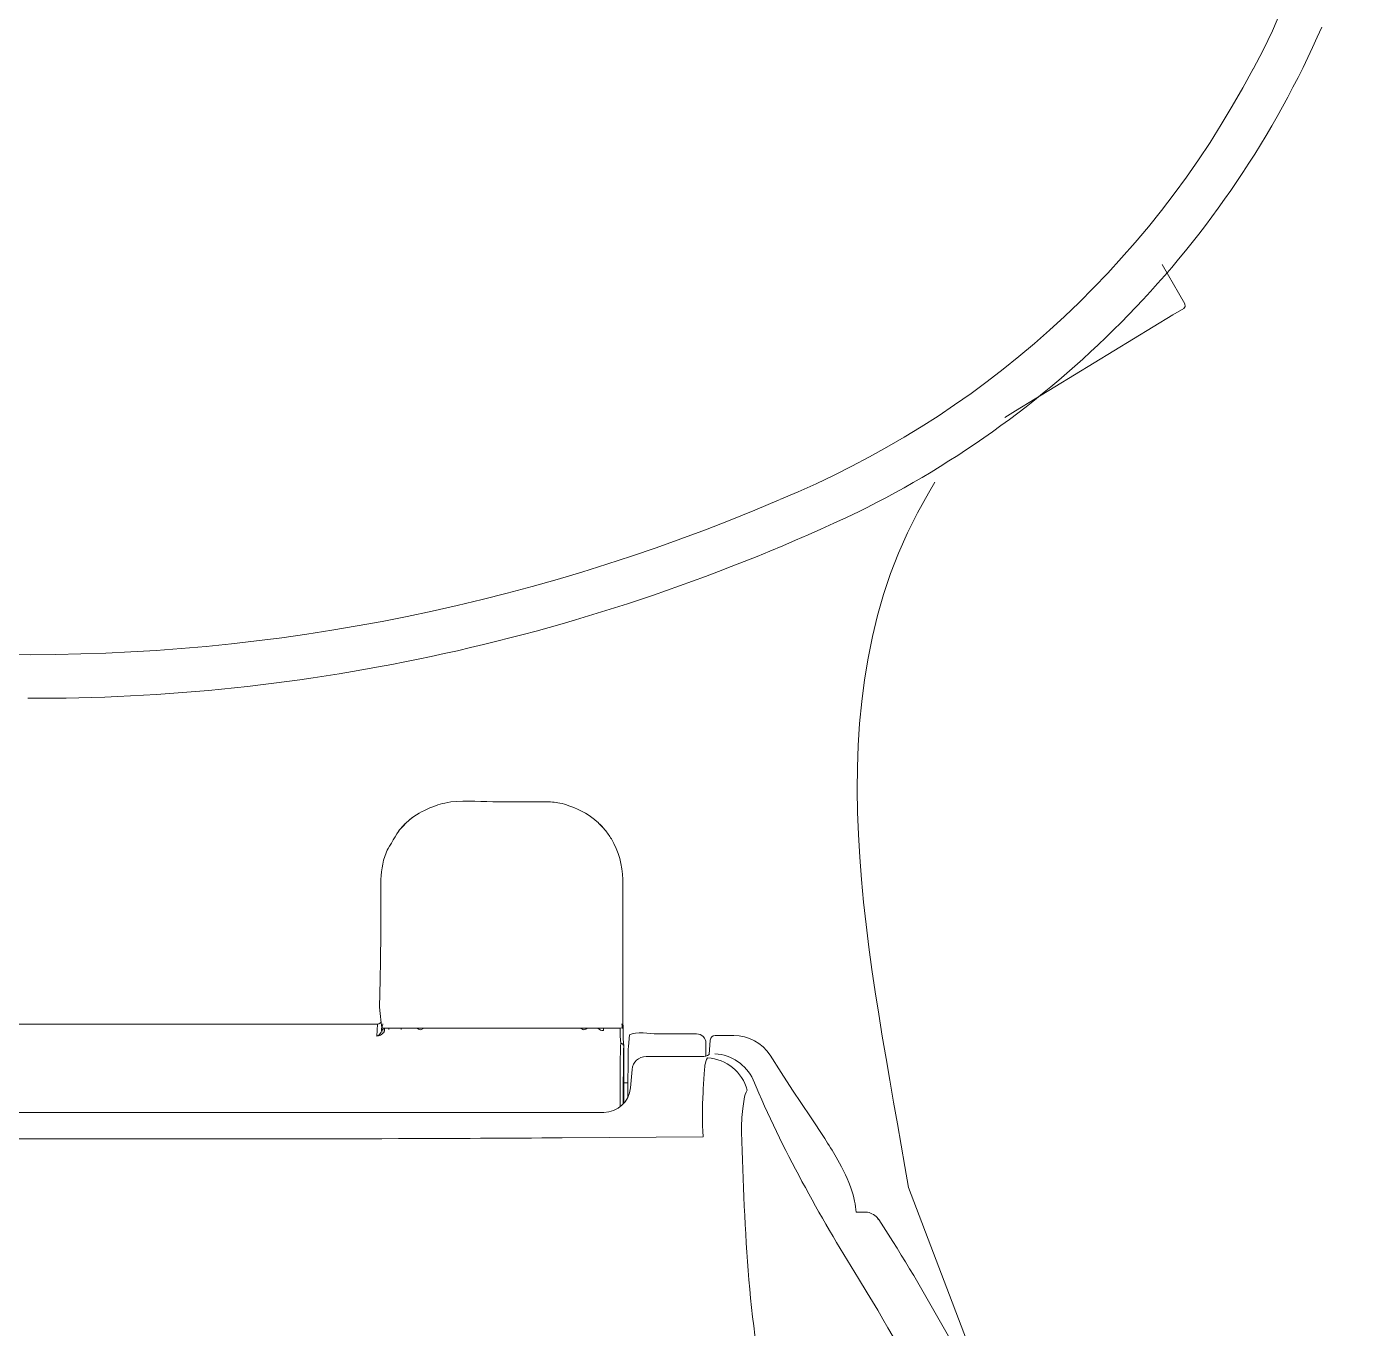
# Model space of a CAD drawing. Header units: inches. Extents: x 0 to 2865, y 0 to 4378.
# Drawn here: x 1754.47 to 1762.8, y 1092.01 to 1100.11 of the extents above; entities that cross this region are included whole.
import ezdxf

# ---------------------------------------------------------------- set-up
doc = ezdxf.new("R2010")
doc.units = ezdxf.units.IN
doc.layers.add('I-FIXTURE', color=8, linetype='Continuous', lineweight=5)
doc.layers.add('l-FIXTURE', color=7, linetype='Continuous', lineweight=5)

# ---------------------------------------------------------------- blocks, each defined once
blk = doc.blocks.new('A$C7D7620EA')
at = {"layer": 'I-FIXTURE'}
for points in [[(17.0939, 4.7496), (17.0939, 11.3715)], [(17.6428, 9.9625), (17.6428, 6.1586)], [(17.6428, 6.1586), (17.5688, 6.1635)], [(17.596, 6.1177), (17.5886, 6.1227)], [(17.596, 6.136), (17.5922, 6.137)], [(17.599, 6.1346), (17.596, 6.136)], [(17.6013, 6.116), (17.596, 6.1177)], [(17.599, 6.1346), (17.6021, 6.1249)], [(17.6, 6.1346), (17.599, 6.1346)], [(17.6036, 6.1346), (17.6, 6.1346)], [(17.6021, 6.119), (17.6013, 6.116)], [(17.6074, 6.1148), (17.6013, 6.116)], [(17.6045, 6.1346), (17.6036, 6.1346)], [(17.6058, 6.1346), (17.6045, 6.1346)], [(17.6058, 6.1346), (17.612, 6.1244)], [(17.6065, 6.1346), (17.6076, 6.1346)], [(17.6132, 6.1148), (17.6074, 6.1148)], [(17.6299, 6.1331), (17.6076, 6.1346)], [(17.6076, 6.1346), (17.6104, 6.1336)], [(17.6104, 6.1336), (17.6135, 6.1331)], [(17.6132, 6.088), (17.6106, 6.088)], [(17.612, 6.1244), (17.6127, 6.121)], [(17.6127, 6.121), (17.6132, 6.118)], [(17.618, 6.0876), (17.6127, 6.088)], [(17.6132, 6.118), (17.6132, 6.1148)], [(17.618, 6.1148), (17.6132, 6.1148)], [(17.6135, 6.1328), (17.6164, 6.1313)], [(17.6164, 6.1313), (17.6193, 6.1296)], [(17.6188, 6.1192), (17.618, 6.1108)], [(17.618, 6.1108), (17.618, 4.6536)], [(17.6193, 6.1299), (17.6188, 6.1222)], [(17.6188, 6.1222), (17.6188, 6.1192)], [(17.6193, 6.1299), (17.62, 6.1311)], [(17.6215, 6.1299), (17.6193, 6.1299)], [(17.6226, 6.1318), (17.62, 6.1311)], [(17.6226, 6.1318), (17.6519, 6.136)], [(17.6519, 6.136), (17.709, 6.142)], [(17.709, 6.142), (17.7498, 6.1467)], [(17.9195, 6.1432), (17.7498, 6.1467)], [(18.0404, 6.1408), (17.9195, 6.1432)], [(18.2083, 6.1393), (18.0404, 6.1408)], [(17.6106, 6.0126), (17.618, 6.0126)], [(18.8459, 6.0267), (18.8449, 6.0277)], [(18.8533, 6.0212), (18.8765, 6.0002)], [(18.8765, 6.0002), (18.8953, 5.9821)], [(18.8877, 5.9901), (18.8953, 5.9821)], [(18.8953, 5.9821), (18.9135, 5.9618)], [(18.9135, 5.9618), (18.915, 5.9594)], [(18.9295, 5.9416), (18.928, 5.9445), (18.9143, 5.9609)], [(18.915, 5.9594), (18.9368, 5.9322)], [(18.9368, 5.9327), (18.9295, 5.9416)], [(17.6074, 5.8891), (17.618, 5.871)], [(18.9179, 4.8078), (18.9369, 4.8328)], [(17.6028, 4.7523), (17.618, 4.7523)], [(18.8953, 4.783), (18.8961, 4.7835), (18.915, 4.8058), (18.9179, 4.8078)], [(18.8459, 4.738), (18.8449, 4.7372)], [(17.3993, 4.6479), (17.1277, 4.6492)], [(17.2109, 4.6294), (17.1457, 4.6296)], [(17.2192, 4.6289), (17.1467, 4.6291)], [(17.379, 4.6261), (17.1497, 4.6261)], [(17.1887, 4.6002), (17.488, 4.5979)], [(17.4135, 4.6281), (17.2192, 4.6289)], [(17.2331, 4.6289), (17.2192, 4.6289)], [(17.2636, 4.6289), (17.2326, 4.6289)], [(17.3616, 4.5739), (17.2455, 4.5843)], [(17.3681, 4.6276), (17.2636, 4.6289)], [(17.2772, 4.6261), (17.2772, 4.5999)], [(17.3669, 4.6274), (17.363, 4.6276)], [(17.3669, 4.6274), (17.3644, 4.6276)], [(17.3669, 4.6274), (17.3811, 4.6276)], [(17.3681, 4.6274), (17.3669, 4.6274)], [(17.3676, 4.6274), (17.3669, 4.6274)], [(17.3848, 4.6276), (17.3681, 4.6276)], [(17.3811, 4.6276), (17.3788, 4.6276)], [(17.3841, 4.6264), (17.379, 4.6261)], [(17.3922, 4.6264), (17.3806, 4.6266)], [(17.3811, 4.6276), (17.3879, 4.6276)], [(17.3872, 4.6276), (17.3841, 4.6276)], [(17.4077, 4.6261), (17.3872, 4.6264)], [(17.4, 4.6261), (17.3922, 4.6264)], [(17.4951, 4.6469), (17.3993, 4.6479)], [(17.4104, 4.6261), (17.4, 4.6261)], [(17.4104, 4.6261), (17.407, 4.6261)], [(17.4104, 4.6261), (17.504, 4.6261)], [(17.4776, 4.6276), (17.4135, 4.6281)], [(17.485, 4.6274), (17.4776, 4.6276)], [(17.504, 4.6261), (17.485, 4.6274)], [(17.488, 4.5979), (17.5047, 4.5972)], [(17.504, 4.6464), (17.4951, 4.6469)], [(17.523, 4.6454), (17.504, 4.6464)], [(17.5049, 4.6261), (17.504, 4.6261)], [(17.5047, 4.5972), (17.576, 4.5915)], [(17.5509, 4.6291), (17.5054, 4.6261)], [(17.5688, 4.6484), (17.523, 4.6454)], [(17.5513, 4.6291), (17.5509, 4.6291)], [(17.5951, 4.6294), (17.5513, 4.6291)], [(17.6013, 4.6489), (17.5688, 4.6484)], [(17.5959, 4.6296), (17.5951, 4.6294)], [(17.6065, 4.6294), (17.5951, 4.6294)], [(17.597, 4.6306), (17.5959, 4.6296)], [(17.6154, 4.6489), (17.6013, 4.6489)], [(17.6081, 4.6296), (17.6065, 4.6294)], [(17.6377, 4.6306), (17.6076, 4.6294)], [(17.6104, 4.6296), (17.6076, 4.6294)], [(17.6089, 4.6306), (17.6081, 4.6296)], [(17.6135, 4.6306), (17.6104, 4.6296)], [(17.6195, 4.6341), (17.6135, 4.6306)], [(17.618, 4.6536), (17.6193, 4.6351)], [(17.6193, 4.6351), (17.634, 4.6368)], [(17.6193, 4.6351), (17.62, 4.6336)], [(17.6226, 4.6326), (17.62, 4.6336)], [(17.6226, 4.6326), (18.5433, 4.6326)], [(17.6226, 4.6326), (17.6375, 4.6306)], [(17.634, 4.6368), (17.6456, 4.6388)], [(17.3616, 4.5739), (17.3526, 4.5729)], [(17.4416, 4.1924), (17.4416, 4.4871)], [(17.4454, 4.1199), (17.4467, 4.1199)], [(17.5245, 4.1144), (17.4462, 4.1144)], [(17.4536, 4.0949), (17.544, 4.0882)], [(17.5729, 4.0575), (17.5729, 3.9415)], [(17.2967, 3.821), (17.2931, 3.819)], [(17.2936, 3.8197), (17.2967, 3.8207)], [(17.342, 3.646), (17.4505, 3.7153)], [(17.2326, 3.575), (17.342, 3.646)], [(17.0651, 3.4646), (17.2326, 3.575)], [(16.9316, 3.3756), (17.0651, 3.4646)], [(15.971, 3.1108), (16.0586, 3.1652)], [(16.4725, 3.1796), (16.4725, 3.1197)], [(16.2905, 2.9517), (16.4258, 3.039)], [(16.4309, 3.0425), (16.4258, 3.039)], [(16.4271, 3.0398), (16.4258, 3.039)], [(16.4331, 3.047), (16.4271, 3.0398)], [(16.4309, 3.0425), (16.4385, 3.0484)], [(21.4203, 2.2551), (21.4616, 2.1878), (22.0595, 1.2079), (22.1004, 1.1406), (22.1125, 1.1315), (22.1275, 1.1332), (22.1961, 1.1728), (22.3056, 1.2357), (22.3743, 1.275)]]:
    blk.add_lwpolyline(points, dxfattribs=at)
for points in [[(20.9074, 3.6591), (19.5168, 6.9011), (19.6812, 10.4245), (21.0762, 13.3911)], [(20.8357, 3.1615), (20.0363, 4.8417), (19.6618, 6.6413), (19.6729, 8.3363)], [(17.5886, 6.1229), (17.5772, 6.1331), (17.5699, 6.1482), (17.5688, 6.1635)], [(17.5922, 6.137), (17.5808, 6.142), (17.5719, 6.1519), (17.5688, 6.1635)], [(17.6444, 6.1259), (17.6444, 6.1259), (17.6292, 6.1296), (17.6215, 6.1299)], [(17.6543, 6.136), (17.6543, 6.136), (17.6436, 6.1494), (17.6428, 6.1586)], [(18.5438, 6.1373), (18.4319, 6.1375), (18.3202, 6.1388), (18.2084, 6.1393)], [(18.5438, 6.1373), (18.6094, 6.1351), (18.6723, 6.1239), (18.7326, 6.0965)], [(18.7263, 6.0992), (18.746, 6.0866), (18.8352, 6.0361), (18.8533, 6.0212)], [(18.8533, 6.0212), (18.8652, 6.0111), (18.8765, 6.0012), (18.8877, 5.9901)], [(17.618, 5.9114), (17.618, 5.9114), (17.6076, 5.8978), (17.6074, 5.8891)], [(18.9368, 5.9322), (18.9655, 5.8916), (18.9853, 5.8448), (19.0027, 5.7978)], [(19.0027, 5.7978), (19.0098, 5.7785), (19.0153, 5.7599), (19.0197, 5.7401)], [(19.0283, 5.1166), (19.0274, 5.0859), (19.0266, 5.0547), (19.0197, 5.0245)], [(19.0197, 5.0248), (19.0153, 5.0052), (19.0098, 4.9864), (19.0027, 4.9674)], [(19.0027, 4.9674), (18.9853, 4.9204), (18.9655, 4.8736), (18.9369, 4.8328)], [(17.618, 4.8941), (17.618, 4.8941), (17.6089, 4.8827), (17.6074, 4.8753)], [(17.6074, 4.8753), (17.6076, 4.8672), (17.618, 4.8533), (17.618, 4.8533)], [(17.2455, 4.5843), (17.1609, 4.5917), (17.0939, 4.6647), (17.0939, 4.7499)], [(17.618, 4.787), (17.6084, 4.7786), (17.6023, 4.7652), (17.6028, 4.7523)], [(18.5433, 4.6326), (18.6338, 4.6338), (18.7184, 4.6578), (18.7967, 4.7033)], [(18.7967, 4.7033), (18.8163, 4.7157), (18.8352, 4.7291), (18.8533, 4.7437)], [(17.523, 4.6452), (17.5228, 4.6348), (17.5153, 4.6264), (17.5049, 4.6261)], [(17.3616, 4.5739), (17.4062, 4.5702), (17.4414, 4.5324), (17.4416, 4.4873)], [(17.4535, 4.0949), (17.4363, 4.1164), (17.4416, 4.1661), (17.4416, 4.1924)], [(17.5825, 4.1726), (17.5825, 4.1412), (17.5562, 4.1147), (17.5245, 4.1144)], [(17.2319, 3.8573), (17.3451, 3.889), (17.4264, 3.9867), (17.4326, 4.1048)], [(17.5729, 4.0575), (17.5729, 4.0731), (17.5605, 4.0867), (17.544, 4.0882)], [(17.2967, 3.8207), (17.3917, 3.8662), (17.4536, 3.9531), (17.4581, 4.059)], [(17.4505, 3.7153), (17.5265, 3.7653), (17.5729, 3.8504), (17.5729, 3.9415)], [(16.0508, 3.8477), (15.4372, 3.7928), (14.8361, 3.6668), (14.2394, 3.5191)], [(16.9696, 3.8937), (16.663, 3.8836), (16.3564, 3.8719), (16.0508, 3.8477)], [(16.0586, 3.1652), (16.4565, 3.4102), (16.8622, 3.6398), (17.2931, 3.819)], [(23.5912, 0.7084), (22.3276, 1.3772), (21.4111, 2.4373), (20.9094, 3.6549)], [(16.4725, 3.1798), (16.495, 3.1816), (16.5178, 3.1843), (16.54, 3.189)], [(23.852, 0.281), (22.488, 0.8784), (21.4435, 1.929), (20.8318, 3.1687)], [(16.4725, 3.1197), (16.4725, 3.092), (16.4573, 3.0682), (16.4385, 3.0484)], [(27.5329, 1.1246), (26.4167, 0.141), (24.8477, 0.017), (23.5897, 0.7091)]]:
    blk.add_open_spline(points, degree=3, dxfattribs=at)
for points, knots in [([(16.9288, 9.3456), (16.9288, 8.2396), (16.927, 7.1337), (16.93, 6.0274), (16.9311, 5.6879), (16.9331, 5.3482), (16.9353, 5.0087), (16.9353, 5.0087), (16.9418, 4.1327), (16.9418, 4.1327)], [0, 0, 0, 0, 1, 1, 1, 2, 2, 2, 3, 3, 3, 3]), ([(19.0197, 5.7401), (19.0417, 5.6424), (19.0283, 5.5397), (19.0283, 5.4405), (19.0283, 5.3321), (19.0283, 5.2247), (19.0283, 5.1166)], [0, 0, 0, 0, 1, 1, 1, 2, 2, 2, 2]), ([(18.8533, 4.7437), (18.8682, 4.7558), (18.8823, 4.7689), (18.8953, 4.783), (18.8816, 4.7694), (18.8674, 4.7563), (18.8533, 4.7439)], [0, 0, 0, 0, 1, 1, 1, 2, 2, 2, 2]), ([(17.5825, 4.1726), (17.5825, 4.2545), (17.5825, 4.3356), (17.5825, 4.4175), (17.5825, 4.4665), (17.6013, 4.5477), (17.576, 4.5915)], [0, 0, 0, 0, 1, 1, 1, 2, 2, 2, 2]), ([(17.4326, 4.1048), (17.406, 4.1226), (17.3705, 4.1228), (17.3398, 4.1253), (17.2987, 4.128), (17.2576, 4.1315), (17.2167, 4.1327), (17.1246, 4.1369), (17.0329, 4.1369), (16.9418, 4.1327)], [0, 0, 0, 0, 1, 1, 1, 2, 2, 2, 3, 3, 3, 3]), ([(17.2319, 3.8573), (17.1979, 3.8776), (17.1563, 3.8806), (17.1181, 3.8848), (17.069, 3.8902), (17.0192, 3.8962), (16.9696, 3.8937)], [0, 0, 0, 0, 1, 1, 1, 2, 2, 2, 2]), ([(15.1369, 2.2868), (15.1369, 2.2868), (16.6255, 2.8544), (16.6255, 2.8544), (18.017, 3.0833), (19.6529, 3.4976), (20.9497, 2.7302), (20.9497, 2.7302), (21.0174, 2.6896), (21.0174, 2.6896)], [0, 0, 0, 0, 1, 1, 1, 2, 2, 2, 3, 3, 3, 3]), ([(16.7781, 3.284), (16.7781, 3.284), (16.814, 3.3036), (16.814, 3.3036), (16.854, 3.3263), (16.8925, 3.3508), (16.9316, 3.3756)], [0, 0, 0, 0, 1, 1, 1, 2, 2, 2, 2]), ([(16.54, 3.189), (16.54, 3.189), (16.5613, 3.1934), (16.5613, 3.1934), (16.5613, 3.1934), (16.5796, 3.1979), (16.5796, 3.1979), (16.6488, 3.2172), (16.7147, 3.2501), (16.7781, 3.284)], [0, 0, 0, 0, 1, 1, 1, 2, 2, 2, 3, 3, 3, 3]), ([(10.2293, 1.4589), (10.2293, 1.4589), (10.3176, 1.4613), (10.3176, 1.4613), (10.3176, 1.4613), (10.3669, 1.4623), (10.3669, 1.4623), (10.3669, 1.4623), (10.4191, 1.4645), (10.4191, 1.4645), (10.4191, 1.4645), (10.4759, 1.4665), (10.4759, 1.4665), (10.4759, 1.4665), (10.5359, 1.4695), (10.5359, 1.4695), (10.5359, 1.4695), (10.6, 1.4722), (10.6, 1.4722), (10.6, 1.4722), (10.6687, 1.4759), (10.6687, 1.4759), (10.6687, 1.4759), (10.7417, 1.4806), (10.7417, 1.4806), (10.7417, 1.4806), (10.8195, 1.4858), (10.8195, 1.4858), (10.8195, 1.4858), (10.9039, 1.492), (10.9039, 1.492), (10.9039, 1.492), (10.9936, 1.4994), (10.9936, 1.4994), (12.0722, 1.5964), (13.1295, 1.835), (14.1435, 2.2178), (14.7789, 2.4573), (15.3894, 2.7604), (15.971, 3.1108)], [0, 0, 0, 0, 1, 1, 1, 2, 2, 2, 3, 3, 3, 4, 4, 4, 5, 5, 5, 6, 6, 6, 7, 7, 7, 8, 8, 8, 9, 9, 9, 10, 10, 10, 11, 11, 11, 12, 12, 12, 13, 13, 13, 13]), ([(9.6476, 1.1634), (9.8154, 1.1575), (9.9823, 1.1545), (10.15, 1.1543), (11.2368, 1.1768), (12.3248, 1.3247), (13.3674, 1.638), (13.8826, 1.7932), (14.3896, 1.9763), (14.8807, 2.1953), (15.3681, 2.413), (15.8374, 2.6701), (16.2905, 2.9517)], [0, 0, 0, 0, 1, 1, 1, 2, 2, 2, 3, 3, 3, 4, 4, 4, 4])]:
    blk.add_open_spline(points, degree=3, knots=knots, dxfattribs=at)

msp = doc.modelspace()

# ---------------------------------------------------------------- block references
at = {"layer": 'l-FIXTURE', "color": 8, "lineweight": 5, "transparency": 33554636, "rotation": 90}
msp.add_blockref('A$C7D7620EA', (1762.8168, 1076.2604), dxfattribs=at)

doc.saveas('drawing.dxf')
